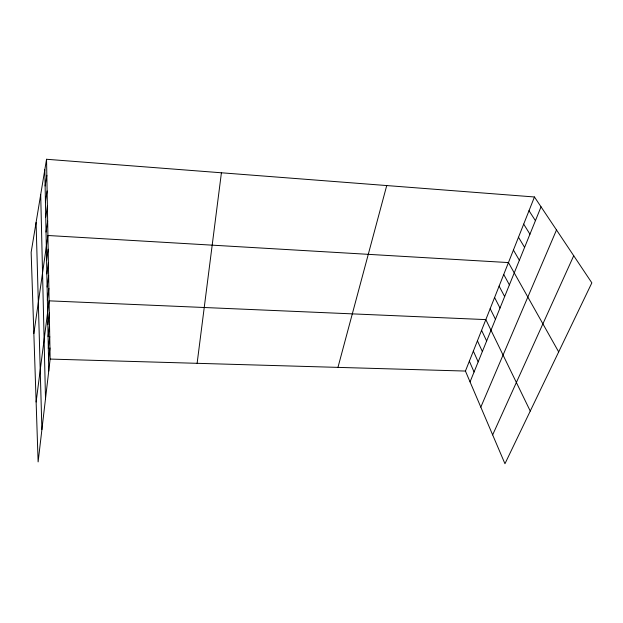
<?xml version="1.0" encoding="UTF-8"?>
<svg xmlns="http://www.w3.org/2000/svg" width="623" height="623" viewBox="0 0 623 623"><rect width="100%" height="100%" fill="white"/><g stroke="black" fill="none" stroke-linecap="round" stroke-linejoin="round"><path stroke-width="0.93" d="M46.546 159.27L50.144 359.074L38.12 461.908L31.15 252.292L46.546 159.27L534.456 196.977L591.85 282.858L504.957 463.73L465.436 371.059L534.456 196.977M48.539 359.775L49.941 347.938M48.314 348.343L49.739 336.56M48.08 336.646L49.529 324.918M47.846 324.684L49.318 313.011M36.126 401.983L49.092 300.839L485.831 319.607L530.259 411.063M197.117 363.318L221.414 172.789M47.364 299.904L48.874 288.371M47.114 287.071L48.641 275.623M46.85 273.925L48.407 262.563M46.593 260.461L48.166 249.192M33.852 333.601L47.916 235.494L508.446 262.579L558.675 351.917M46.032 232.075L47.66 221.025M45.736 217.108L47.395 206.182M45.44 201.743L47.114 190.957M45.129 185.966L46.834 175.32M337.962 367.383L386.727 185.561M470.054 381.891L541.037 206.828M480.816 407.123L556.503 229.965M492.653 434.885L573.721 255.734M50.144 359.074L465.436 371.059M529.005 210.714L535.43 220.674M523.686 224.124L529.947 234.186M518.492 237.238L524.589 247.393M513.414 250.049L519.364 260.289M503.727 274.47L509.396 284.867M499.109 286.113L504.646 296.579M494.592 297.514L500.004 308.035M490.169 308.673L495.456 319.256M481.587 330.315L486.633 340.999M477.428 340.812L482.366 351.536M473.348 351.092L478.176 361.862M469.353 361.176L474.072 371.978M36.079 222.512L41.897 429.597M40.705 194.571L45.502 398.759M44.809 169.76L48.758 370.958"/></g></svg>
